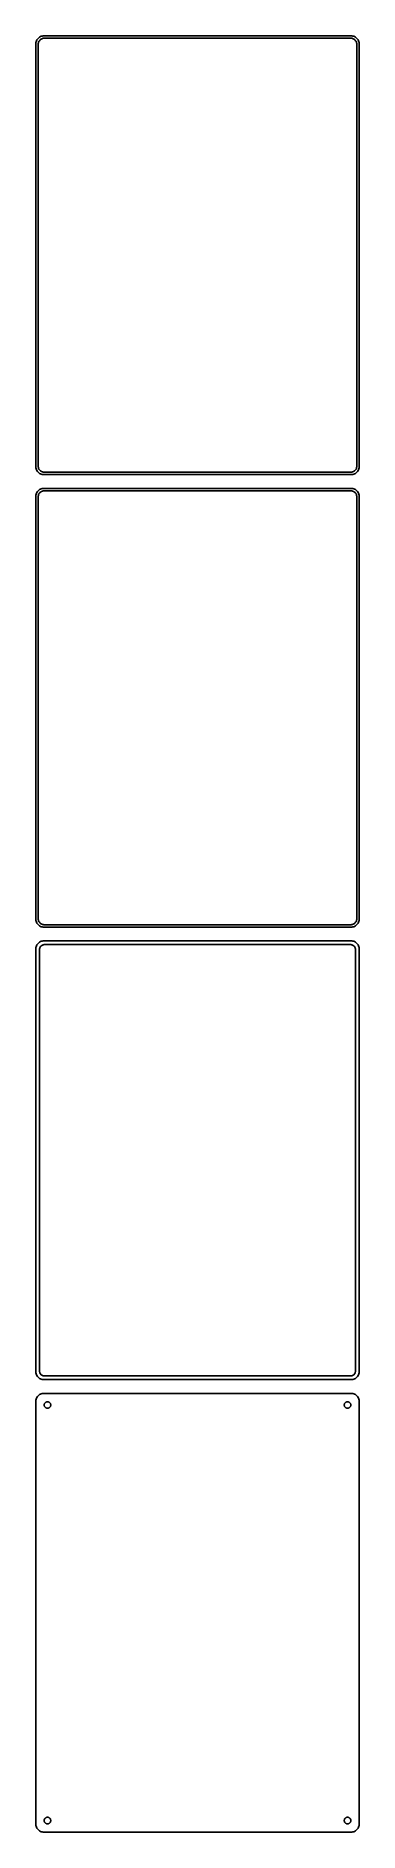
# Model space of a CAD drawing. Header units: metres. Extents: x -105 to 105, y 1034 to 2200.
import ezdxf

# ---------------------------------------------------------------- set-up
doc = ezdxf.new("R2010")
doc.units = ezdxf.units.M

msp = doc.modelspace()

# ---------------------------------------------------------------- linework, layer by layer
for p, q in [((-104.961, 2196.13), (-105, 2195.5)), ((-105, 2195.5), (-105, 1920.5)), ((-104.843, 2196.74), (-104.961, 2196.13)), ((-104.649, 2197.34), (-104.843, 2196.74)), ((-104.382, 2197.91), (-104.649, 2197.34)), ((-104.045, 2198.44), (-104.382, 2197.91)), ((-103.645, 2198.92), (-104.045, 2198.44)), ((-103.187, 2199.35), (-103.645, 2198.92)), ((-103.5, 2195), (-103.468, 2195.5)), ((-103.5, 1921), (-103.5, 2195)), ((-103.468, 2195.5), (-103.374, 2195.99)), ((-103.374, 2195.99), (-103.219, 2196.47)), ((-103.219, 2196.47), (-103.005, 2196.93)), ((-102.679, 2199.72), (-103.187, 2199.35)), ((-103.005, 2196.93), (-102.736, 2197.35)), ((-102.736, 2197.35), (-102.416, 2197.74)), ((-102.129, 2200.02), (-102.679, 2199.72)), ((-102.416, 2197.74), (-102.05, 2198.08)), ((-101.545, 2200.26), (-102.129, 2200.02)), ((-102.05, 2198.08), (-101.643, 2198.38)), ((-101.643, 2198.38), (-101.203, 2198.62)), ((-100.937, 2200.41), (-101.545, 2200.26)), ((-101.203, 2198.62), (-100.736, 2198.8)), ((-100.314, 2200.49), (-100.937, 2200.41)), ((-100.736, 2198.8), (-100.25, 2198.93)), ((100.314, 2200.49), (-100.314, 2200.49)), ((-100.25, 2198.93), (-99.7512, 2198.99)), ((-99.7512, 2198.99), (99.7512, 2198.99)), ((99.7512, 2198.99), (100.25, 2198.93)), ((100.25, 2198.93), (100.736, 2198.8)), ((100.937, 2200.41), (100.314, 2200.49)), ((100.736, 2198.8), (101.203, 2198.62)), ((101.545, 2200.26), (100.937, 2200.41)), ((101.203, 2198.62), (101.643, 2198.38)), ((102.129, 2200.02), (101.545, 2200.26)), ((101.643, 2198.38), (102.05, 2198.08)), ((102.05, 2198.08), (102.416, 2197.74)), ((102.679, 2199.72), (102.129, 2200.02)), ((102.416, 2197.74), (102.736, 2197.35)), ((103.187, 2199.35), (102.679, 2199.72)), ((102.736, 2197.35), (103.005, 2196.93)), ((103.005, 2196.93), (103.219, 2196.47)), ((103.645, 2198.92), (103.187, 2199.35)), ((103.219, 2196.47), (103.374, 2195.99)), ((103.374, 2195.99), (103.468, 2195.5)), ((103.468, 2195.5), (103.5, 2195)), ((103.5, 2195), (103.5, 1921)), ((104.045, 2198.44), (103.645, 2198.92)), ((104.382, 2197.91), (104.045, 2198.44)), ((104.649, 2197.34), (104.382, 2197.91)), ((104.843, 2196.74), (104.649, 2197.34)), ((104.961, 2196.13), (104.843, 2196.74)), ((105, 2195.5), (104.961, 2196.13)), ((105, 1920.5), (105, 2195.5)), ((-105, 1920.5), (-104.961, 1919.87)), ((-104.961, 1919.87), (-104.843, 1919.26)), ((-104.843, 1919.26), (-104.649, 1918.66)), ((-104.649, 1918.66), (-104.382, 1918.09)), ((-104.382, 1918.09), (-104.045, 1917.56)), ((-104.045, 1917.56), (-103.645, 1917.08)), ((-103.645, 1917.08), (-103.187, 1916.65)), ((-103.468, 1920.5), (-103.5, 1921)), ((-103.374, 1920.01), (-103.468, 1920.5)), ((-103.219, 1919.53), (-103.374, 1920.01)), ((-103.005, 1919.07), (-103.219, 1919.53)), ((-103.187, 1916.65), (-102.679, 1916.28)), ((-102.736, 1918.65), (-103.005, 1919.07)), ((-102.416, 1918.26), (-102.736, 1918.65)), ((-102.679, 1916.28), (-102.129, 1915.98)), ((-102.05, 1917.92), (-102.416, 1918.26)), ((-102.129, 1915.98), (-101.545, 1915.74)), ((-101.643, 1917.62), (-102.05, 1917.92)), ((-101.203, 1917.38), (-101.643, 1917.62)), ((-101.545, 1915.74), (-100.937, 1915.59)), ((-100.736, 1917.2), (-101.203, 1917.38)), ((-100.937, 1915.59), (-100.314, 1915.51)), ((-100.25, 1917.07), (-100.736, 1917.2)), ((-100.314, 1915.51), (100.314, 1915.51)), ((-99.7512, 1917.01), (-100.25, 1917.07)), ((99.7512, 1917.01), (-99.7512, 1917.01)), ((100.25, 1917.07), (99.7512, 1917.01)), ((100.736, 1917.2), (100.25, 1917.07)), ((100.314, 1915.51), (100.937, 1915.59)), ((101.203, 1917.38), (100.736, 1917.2)), ((100.937, 1915.59), (101.545, 1915.74)), ((101.643, 1917.62), (101.203, 1917.38)), ((101.545, 1915.74), (102.129, 1915.98)), ((102.05, 1917.92), (101.643, 1917.62)), ((102.416, 1918.26), (102.05, 1917.92)), ((102.129, 1915.98), (102.679, 1916.28)), ((102.736, 1918.65), (102.416, 1918.26)), ((102.679, 1916.28), (103.187, 1916.65)), ((103.005, 1919.07), (102.736, 1918.65)), ((103.219, 1919.53), (103.005, 1919.07)), ((103.187, 1916.65), (103.645, 1917.08)), ((103.374, 1920.01), (103.219, 1919.53)), ((103.468, 1920.5), (103.374, 1920.01)), ((103.5, 1921), (103.468, 1920.5)), ((103.645, 1917.08), (104.045, 1917.56)), ((104.045, 1917.56), (104.382, 1918.09)), ((104.382, 1918.09), (104.649, 1918.66)), ((104.649, 1918.66), (104.843, 1919.26)), ((104.843, 1919.26), (104.961, 1919.87)), ((104.961, 1919.87), (105, 1920.5)), ((-104.843, 1902.74), (-104.961, 1902.13)), ((-104.649, 1903.34), (-104.843, 1902.74)), ((-104.382, 1903.91), (-104.649, 1903.34)), ((-104.045, 1904.44), (-104.382, 1903.91)), ((-103.645, 1904.92), (-104.045, 1904.44)), ((-103.187, 1905.35), (-103.645, 1904.92)), ((-103.374, 1901.99), (-103.219, 1902.47)), ((-103.219, 1902.47), (-103.005, 1902.93)), ((-102.679, 1905.72), (-103.187, 1905.35)), ((-103.005, 1902.93), (-102.736, 1903.35)), ((-102.736, 1903.35), (-102.416, 1903.74)), ((-102.129, 1906.02), (-102.679, 1905.72)), ((-102.416, 1903.74), (-102.05, 1904.08)), ((-101.545, 1906.26), (-102.129, 1906.02)), ((-102.05, 1904.08), (-101.643, 1904.38)), ((-101.643, 1904.38), (-101.203, 1904.62)), ((-100.937, 1906.41), (-101.545, 1906.26)), ((-101.203, 1904.62), (-100.736, 1904.8)), ((-100.314, 1906.49), (-100.937, 1906.41)), ((-100.736, 1904.8), (-100.25, 1904.93)), ((100.314, 1906.49), (-100.314, 1906.49)), ((-100.25, 1904.93), (-99.7512, 1904.99)), ((-99.7512, 1904.99), (99.7512, 1904.99)), ((99.7512, 1904.99), (100.25, 1904.93)), ((100.25, 1904.93), (100.736, 1904.8)), ((100.937, 1906.41), (100.314, 1906.49)), ((100.736, 1904.8), (101.203, 1904.62)), ((101.545, 1906.26), (100.937, 1906.41)), ((101.203, 1904.62), (101.643, 1904.38)), ((102.129, 1906.02), (101.545, 1906.26)), ((101.643, 1904.38), (102.05, 1904.08)), ((102.05, 1904.08), (102.416, 1903.74)), ((102.679, 1905.72), (102.129, 1906.02)), ((102.416, 1903.74), (102.736, 1903.35)), ((103.187, 1905.35), (102.679, 1905.72)), ((102.736, 1903.35), (103.005, 1902.93)), ((103.005, 1902.93), (103.219, 1902.47)), ((103.645, 1904.92), (103.187, 1905.35)), ((103.219, 1902.47), (103.374, 1901.99)), ((104.045, 1904.44), (103.645, 1904.92)), ((104.382, 1903.91), (104.045, 1904.44)), ((104.649, 1903.34), (104.382, 1903.91)), ((104.843, 1902.74), (104.649, 1903.34)), ((104.961, 1902.13), (104.843, 1902.74)), ((-104.961, 1902.13), (-105, 1901.5)), ((-105, 1901.5), (-105, 1626.5)), ((-103.5, 1901), (-103.468, 1901.5)), ((-103.5, 1627), (-103.5, 1901)), ((-103.468, 1901.5), (-103.374, 1901.99)), ((103.374, 1901.99), (103.468, 1901.5)), ((103.468, 1901.5), (103.5, 1901)), ((103.5, 1901), (103.5, 1627)), ((105, 1901.5), (104.961, 1902.13)), ((105, 1626.5), (105, 1901.5)), ((-105, 1626.5), (-104.961, 1625.87)), ((-104.961, 1625.87), (-104.843, 1625.26)), ((-104.843, 1625.26), (-104.649, 1624.66)), ((-104.649, 1624.66), (-104.382, 1624.09)), ((-104.382, 1624.09), (-104.045, 1623.56)), ((-104.045, 1623.56), (-103.645, 1623.08)), ((-103.645, 1623.08), (-103.187, 1622.65)), ((-103.468, 1626.5), (-103.5, 1627)), ((-103.374, 1626.01), (-103.468, 1626.5)), ((-103.219, 1625.53), (-103.374, 1626.01)), ((-103.005, 1625.07), (-103.219, 1625.53)), ((-103.187, 1622.65), (-102.679, 1622.28)), ((-102.736, 1624.65), (-103.005, 1625.07)), ((-102.416, 1624.26), (-102.736, 1624.65)), ((-102.679, 1622.28), (-102.129, 1621.98)), ((-102.05, 1623.92), (-102.416, 1624.26)), ((-101.643, 1623.62), (-102.05, 1623.92)), ((-101.203, 1623.38), (-101.643, 1623.62)), ((-100.736, 1623.2), (-101.203, 1623.38)), ((-100.25, 1623.07), (-100.736, 1623.2)), ((-99.7512, 1623.01), (-100.25, 1623.07)), ((99.7512, 1623.01), (-99.7512, 1623.01)), ((100.25, 1623.07), (99.7512, 1623.01)), ((100.736, 1623.2), (100.25, 1623.07)), ((101.203, 1623.38), (100.736, 1623.2)), ((101.643, 1623.62), (101.203, 1623.38)), ((102.05, 1623.92), (101.643, 1623.62)), ((102.416, 1624.26), (102.05, 1623.92)), ((102.129, 1621.98), (102.679, 1622.28)), ((102.736, 1624.65), (102.416, 1624.26)), ((102.679, 1622.28), (103.187, 1622.65)), ((103.005, 1625.07), (102.736, 1624.65)), ((103.219, 1625.53), (103.005, 1625.07)), ((103.187, 1622.65), (103.645, 1623.08)), ((103.374, 1626.01), (103.219, 1625.53)), ((103.468, 1626.5), (103.374, 1626.01)), ((103.5, 1627), (103.468, 1626.5)), ((103.645, 1623.08), (104.045, 1623.56)), ((104.045, 1623.56), (104.382, 1624.09)), ((104.382, 1624.09), (104.649, 1624.66)), ((104.649, 1624.66), (104.843, 1625.26)), ((104.843, 1625.26), (104.961, 1625.87)), ((104.961, 1625.87), (105, 1626.5)), ((-104.045, 1610.44), (-104.382, 1609.91)), ((-103.645, 1610.92), (-104.045, 1610.44)), ((-103.187, 1611.35), (-103.645, 1610.92)), ((-102.679, 1611.72), (-103.187, 1611.35)), ((-102.129, 1612.02), (-102.679, 1611.72)), ((-102.129, 1621.98), (-101.545, 1621.74)), ((-101.545, 1612.26), (-102.129, 1612.02)), ((-101.545, 1621.74), (-100.937, 1621.59)), ((-100.937, 1612.41), (-101.545, 1612.26)), ((-100.937, 1621.59), (-100.314, 1621.51)), ((-100.314, 1612.49), (-100.937, 1612.41)), ((-100.314, 1621.51), (100.314, 1621.51)), ((100.314, 1612.49), (-100.314, 1612.49)), ((100.314, 1621.51), (100.937, 1621.59)), ((100.937, 1612.41), (100.314, 1612.49)), ((100.937, 1621.59), (101.545, 1621.74)), ((101.545, 1612.26), (100.937, 1612.41)), ((101.545, 1621.74), (102.129, 1621.98)), ((102.129, 1612.02), (101.545, 1612.26)), ((102.679, 1611.72), (102.129, 1612.02)), ((103.187, 1611.35), (102.679, 1611.72)), ((103.645, 1610.92), (103.187, 1611.35)), ((104.045, 1610.44), (103.645, 1610.92)), ((104.382, 1609.91), (104.045, 1610.44)), ((-104.961, 1608.13), (-105, 1607.5)), ((-105, 1607.5), (-105, 1332.5)), ((-104.843, 1608.74), (-104.961, 1608.13)), ((-104.649, 1609.34), (-104.843, 1608.74)), ((-104.382, 1609.91), (-104.649, 1609.34)), ((-102.613, 1607), (-102.588, 1607.39)), ((-102.613, 1333), (-102.613, 1607)), ((-102.588, 1607.39), (-102.515, 1607.77)), ((-102.515, 1607.77), (-102.394, 1608.15)), ((-102.394, 1608.15), (-102.228, 1608.5)), ((-102.228, 1608.5), (-102.018, 1608.83)), ((-102.018, 1608.83), (-101.769, 1609.13)), ((-101.769, 1609.13), (-101.484, 1609.4)), ((-101.484, 1609.4), (-101.168, 1609.63)), ((-101.168, 1609.63), (-100.825, 1609.82)), ((-100.825, 1609.82), (-100.462, 1609.96)), ((-100.462, 1609.96), (-100.083, 1610.06)), ((-100.083, 1610.06), (-99.6955, 1610.11)), ((-99.6955, 1610.11), (99.6955, 1610.11)), ((99.6955, 1610.11), (100.083, 1610.06)), ((100.083, 1610.06), (100.462, 1609.96)), ((100.462, 1609.96), (100.825, 1609.82)), ((100.825, 1609.82), (101.168, 1609.63)), ((101.168, 1609.63), (101.484, 1609.4)), ((101.484, 1609.4), (101.769, 1609.13)), ((101.769, 1609.13), (102.018, 1608.83)), ((102.018, 1608.83), (102.228, 1608.5)), ((102.228, 1608.5), (102.394, 1608.15)), ((102.394, 1608.15), (102.515, 1607.77)), ((102.515, 1607.77), (102.588, 1607.39)), ((102.588, 1607.39), (102.613, 1607)), ((102.613, 1607), (102.613, 1333)), ((104.649, 1609.34), (104.382, 1609.91)), ((104.843, 1608.74), (104.649, 1609.34)), ((104.961, 1608.13), (104.843, 1608.74)), ((105, 1607.5), (104.961, 1608.13)), ((105, 1332.5), (105, 1607.5)), ((-105, 1332.5), (-104.961, 1331.87)), ((-104.961, 1331.87), (-104.843, 1331.26)), ((-104.843, 1331.26), (-104.649, 1330.66)), ((-104.649, 1330.66), (-104.382, 1330.09)), ((-102.588, 1332.61), (-102.613, 1333)), ((-102.515, 1332.23), (-102.588, 1332.61)), ((-102.394, 1331.85), (-102.515, 1332.23)), ((-102.228, 1331.5), (-102.394, 1331.85)), ((-102.018, 1331.17), (-102.228, 1331.5)), ((-101.769, 1330.87), (-102.018, 1331.17)), ((-101.484, 1330.6), (-101.769, 1330.87)), ((-101.168, 1330.37), (-101.484, 1330.6)), ((-100.825, 1330.18), (-101.168, 1330.37)), ((101.168, 1330.37), (100.825, 1330.18)), ((101.484, 1330.6), (101.168, 1330.37)), ((101.769, 1330.87), (101.484, 1330.6)), ((102.018, 1331.17), (101.769, 1330.87)), ((102.228, 1331.5), (102.018, 1331.17)), ((102.394, 1331.85), (102.228, 1331.5)), ((102.515, 1332.23), (102.394, 1331.85)), ((102.588, 1332.61), (102.515, 1332.23)), ((102.613, 1333), (102.588, 1332.61)), ((104.382, 1330.09), (104.649, 1330.66)), ((104.649, 1330.66), (104.843, 1331.26)), ((104.843, 1331.26), (104.961, 1331.87)), ((104.961, 1331.87), (105, 1332.5)), ((-104.382, 1330.09), (-104.045, 1329.56)), ((-104.045, 1329.56), (-103.645, 1329.08)), ((-103.645, 1329.08), (-103.187, 1328.65)), ((-103.187, 1328.65), (-102.679, 1328.28)), ((-102.679, 1328.28), (-102.129, 1327.98)), ((-102.129, 1327.98), (-101.545, 1327.74)), ((-101.545, 1327.74), (-100.937, 1327.59)), ((-100.937, 1327.59), (-100.314, 1327.51)), ((-100.462, 1330.04), (-100.825, 1330.18)), ((-100.083, 1329.94), (-100.462, 1330.04)), ((-100.314, 1327.51), (100.314, 1327.51)), ((-99.6955, 1329.89), (-100.083, 1329.94)), ((99.6955, 1329.89), (-99.6955, 1329.89)), ((100.083, 1329.94), (99.6955, 1329.89)), ((100.462, 1330.04), (100.083, 1329.94)), ((100.314, 1327.51), (100.937, 1327.59)), ((100.825, 1330.18), (100.462, 1330.04)), ((100.937, 1327.59), (101.545, 1327.74)), ((101.545, 1327.74), (102.129, 1327.98)), ((102.129, 1327.98), (102.679, 1328.28)), ((102.679, 1328.28), (103.187, 1328.65)), ((103.187, 1328.65), (103.645, 1329.08)), ((103.645, 1329.08), (104.045, 1329.56)), ((104.045, 1329.56), (104.382, 1330.09)), ((-104.961, 1314.13), (-105, 1313.5)), ((-105, 1313.5), (-105, 1038.5)), ((-104.843, 1314.74), (-104.961, 1314.13)), ((-104.649, 1315.34), (-104.843, 1314.74)), ((-104.382, 1315.91), (-104.649, 1315.34)), ((-104.045, 1316.44), (-104.382, 1315.91)), ((-103.645, 1316.92), (-104.045, 1316.44)), ((-103.187, 1317.35), (-103.645, 1316.92)), ((-102.679, 1317.72), (-103.187, 1317.35)), ((-102.129, 1318.02), (-102.679, 1317.72)), ((-101.545, 1318.26), (-102.129, 1318.02)), ((-100.937, 1318.41), (-101.545, 1318.26)), ((-100.314, 1318.49), (-100.937, 1318.41)), ((100.314, 1318.49), (-100.314, 1318.49)), ((-99.6353, 1311), (-99.6185, 1311.27)), ((-99.6185, 1310.73), (-99.6353, 1311)), ((-99.6185, 1311.27), (-99.5682, 1311.53)), ((-99.5682, 1310.47), (-99.6185, 1310.73)), ((-99.5682, 1311.53), (-99.4853, 1311.79)), ((-99.4853, 1310.21), (-99.5682, 1310.47)), ((-99.4853, 1311.79), (-99.3712, 1312.03)), ((-99.3712, 1309.97), (-99.4853, 1310.21)), ((-99.3712, 1312.03), (-99.2275, 1312.26)), ((-99.2275, 1309.74), (-99.3712, 1309.97)), ((-99.2275, 1312.26), (-99.0566, 1312.46)), ((-99.0566, 1309.54), (-99.2275, 1309.74)), ((-99.0566, 1312.46), (-98.8611, 1312.65)), ((-98.8611, 1309.35), (-99.0566, 1309.54)), ((-98.8611, 1312.65), (-98.6441, 1312.8)), ((-98.6441, 1309.2), (-98.8611, 1309.35)), ((-98.6441, 1312.8), (-98.4092, 1312.93)), ((-98.4092, 1309.07), (-98.6441, 1309.2)), ((-98.4092, 1312.93), (-98.1598, 1313.03)), ((-98.1598, 1308.97), (-98.4092, 1309.07)), ((-98.1598, 1313.03), (-97.9001, 1313.1)), ((-97.9001, 1308.9), (-98.1598, 1308.97)), ((-97.9001, 1313.1), (-97.6341, 1313.13)), ((-97.6341, 1308.87), (-97.9001, 1308.9)), ((-97.6341, 1313.13), (-97.3659, 1313.13)), ((-97.3659, 1308.87), (-97.6341, 1308.87)), ((-97.3659, 1313.13), (-97.0999, 1313.1)), ((-97.0999, 1308.9), (-97.3659, 1308.87)), ((-97.0999, 1313.1), (-96.8401, 1313.03)), ((-96.8401, 1308.97), (-97.0999, 1308.9)), ((-96.8401, 1313.03), (-96.5908, 1312.93)), ((-96.5908, 1309.07), (-96.8401, 1308.97)), ((-96.5908, 1312.93), (-96.3559, 1312.8)), ((-96.3559, 1309.2), (-96.5908, 1309.07)), ((-96.3559, 1312.8), (-96.1389, 1312.65)), ((-96.1389, 1309.35), (-96.3559, 1309.2)), ((-96.1389, 1312.65), (-95.9434, 1312.46)), ((-95.9434, 1309.54), (-96.1389, 1309.35)), ((-95.9434, 1312.46), (-95.7725, 1312.26)), ((-95.7725, 1309.74), (-95.9434, 1309.54)), ((-95.7725, 1312.26), (-95.6288, 1312.03)), ((-95.6288, 1309.97), (-95.7725, 1309.74)), ((-95.6288, 1312.03), (-95.5146, 1311.79)), ((-95.5146, 1310.21), (-95.6288, 1309.97)), ((-95.5146, 1311.79), (-95.4318, 1311.53)), ((-95.4318, 1310.47), (-95.5146, 1310.21)), ((-95.4318, 1311.53), (-95.3815, 1311.27)), ((-95.3815, 1310.73), (-95.4318, 1310.47)), ((-95.3815, 1311.27), (-95.3647, 1311)), ((-95.3647, 1311), (-95.3815, 1310.73)), ((95.3647, 1311), (95.3815, 1311.27)), ((95.3815, 1310.73), (95.3647, 1311)), ((95.3815, 1311.27), (95.4318, 1311.53)), ((95.4318, 1310.47), (95.3815, 1310.73)), ((95.4318, 1311.53), (95.5146, 1311.79)), ((95.5146, 1310.21), (95.4318, 1310.47)), ((95.5146, 1311.79), (95.6288, 1312.03)), ((95.6288, 1309.97), (95.5146, 1310.21)), ((95.6288, 1312.03), (95.7725, 1312.26)), ((95.7725, 1309.74), (95.6288, 1309.97)), ((95.7725, 1312.26), (95.9434, 1312.46)), ((95.9434, 1309.54), (95.7725, 1309.74)), ((95.9434, 1312.46), (96.1389, 1312.65)), ((96.1389, 1309.35), (95.9434, 1309.54)), ((96.1389, 1312.65), (96.3559, 1312.8)), ((96.3559, 1309.2), (96.1389, 1309.35)), ((96.3559, 1312.8), (96.5908, 1312.93)), ((96.5908, 1309.07), (96.3559, 1309.2)), ((96.5908, 1312.93), (96.8401, 1313.03)), ((96.8401, 1308.97), (96.5908, 1309.07)), ((96.8401, 1313.03), (97.0999, 1313.1)), ((97.0999, 1308.9), (96.8401, 1308.97)), ((97.0999, 1313.1), (97.3659, 1313.13)), ((97.3659, 1308.87), (97.0999, 1308.9)), ((97.3659, 1313.13), (97.6341, 1313.13)), ((97.6341, 1308.87), (97.3659, 1308.87)), ((97.6341, 1313.13), (97.9001, 1313.1)), ((97.9001, 1308.9), (97.6341, 1308.87)), ((97.9001, 1313.1), (98.1598, 1313.03)), ((98.1598, 1308.97), (97.9001, 1308.9)), ((98.1598, 1313.03), (98.4092, 1312.93)), ((98.4092, 1309.07), (98.1598, 1308.97)), ((98.4092, 1312.93), (98.6441, 1312.8)), ((98.6441, 1309.2), (98.4092, 1309.07)), ((98.6441, 1312.8), (98.8611, 1312.65)), ((98.8611, 1309.35), (98.6441, 1309.2)), ((98.8611, 1312.65), (99.0566, 1312.46)), ((99.0566, 1309.54), (98.8611, 1309.35)), ((99.0566, 1312.46), (99.2275, 1312.26)), ((99.2275, 1309.74), (99.0566, 1309.54)), ((99.2275, 1312.26), (99.3712, 1312.03)), ((99.3712, 1309.97), (99.2275, 1309.74)), ((99.3712, 1312.03), (99.4853, 1311.79)), ((99.4853, 1310.21), (99.3712, 1309.97)), ((99.4853, 1311.79), (99.5682, 1311.53)), ((99.5682, 1310.47), (99.4853, 1310.21)), ((99.5682, 1311.53), (99.6185, 1311.27)), ((99.6185, 1310.73), (99.5682, 1310.47)), ((99.6185, 1311.27), (99.6353, 1311)), ((99.6353, 1311), (99.6185, 1310.73)), ((100.937, 1318.41), (100.314, 1318.49)), ((101.545, 1318.26), (100.937, 1318.41)), ((102.129, 1318.02), (101.545, 1318.26)), ((102.679, 1317.72), (102.129, 1318.02)), ((103.187, 1317.35), (102.679, 1317.72)), ((103.645, 1316.92), (103.187, 1317.35)), ((104.045, 1316.44), (103.645, 1316.92)), ((104.382, 1315.91), (104.045, 1316.44)), ((104.649, 1315.34), (104.382, 1315.91)), ((104.843, 1314.74), (104.649, 1315.34)), ((104.961, 1314.13), (104.843, 1314.74)), ((105, 1313.5), (104.961, 1314.13)), ((105, 1038.5), (105, 1313.5)), ((-99.6353, 1041), (-99.6185, 1041.27)), ((-99.6185, 1040.73), (-99.6353, 1041)), ((-99.6185, 1041.27), (-99.5682, 1041.53)), ((-99.5682, 1040.47), (-99.6185, 1040.73)), ((-99.5682, 1041.53), (-99.4853, 1041.79)), ((-99.4853, 1040.21), (-99.5682, 1040.47)), ((-99.4853, 1041.79), (-99.3712, 1042.03)), ((-99.3712, 1039.97), (-99.4853, 1040.21)), ((-99.3712, 1042.03), (-99.2275, 1042.26)), ((-99.2275, 1039.74), (-99.3712, 1039.97)), ((-99.2275, 1042.26), (-99.0566, 1042.46)), ((-99.0566, 1039.54), (-99.2275, 1039.74)), ((-99.0566, 1042.46), (-98.8611, 1042.65)), ((-98.8611, 1039.35), (-99.0566, 1039.54)), ((-98.8611, 1042.65), (-98.6441, 1042.8)), ((-98.6441, 1039.2), (-98.8611, 1039.35)), ((-98.6441, 1042.8), (-98.4092, 1042.93)), ((-98.4092, 1039.07), (-98.6441, 1039.2)), ((-98.4092, 1042.93), (-98.1598, 1043.03)), ((-98.1598, 1038.97), (-98.4092, 1039.07)), ((-98.1598, 1043.03), (-97.9001, 1043.1)), ((-97.9001, 1038.9), (-98.1598, 1038.97)), ((-97.9001, 1043.1), (-97.6341, 1043.13)), ((-97.6341, 1038.87), (-97.9001, 1038.9)), ((-97.6341, 1043.13), (-97.3659, 1043.13)), ((-97.3659, 1038.87), (-97.6341, 1038.87)), ((-97.3659, 1043.13), (-97.0999, 1043.1)), ((-97.0999, 1038.9), (-97.3659, 1038.87)), ((-97.0999, 1043.1), (-96.8401, 1043.03)), ((-96.8401, 1038.97), (-97.0999, 1038.9)), ((-96.8401, 1043.03), (-96.5908, 1042.93)), ((-96.5908, 1039.07), (-96.8401, 1038.97)), ((-96.5908, 1042.93), (-96.3559, 1042.8)), ((-96.3559, 1039.2), (-96.5908, 1039.07)), ((-96.3559, 1042.8), (-96.1389, 1042.65)), ((-96.1389, 1039.35), (-96.3559, 1039.2)), ((-96.1389, 1042.65), (-95.9434, 1042.46)), ((-95.9434, 1039.54), (-96.1389, 1039.35)), ((-95.9434, 1042.46), (-95.7725, 1042.26)), ((-95.7725, 1039.74), (-95.9434, 1039.54)), ((-95.7725, 1042.26), (-95.6288, 1042.03)), ((-95.6288, 1039.97), (-95.7725, 1039.74)), ((-95.6288, 1042.03), (-95.5146, 1041.79)), ((-95.5146, 1040.21), (-95.6288, 1039.97)), ((-95.5146, 1041.79), (-95.4318, 1041.53)), ((-95.4318, 1040.47), (-95.5146, 1040.21)), ((-95.4318, 1041.53), (-95.3815, 1041.27)), ((-95.3815, 1040.73), (-95.4318, 1040.47)), ((-95.3815, 1041.27), (-95.3647, 1041)), ((-95.3647, 1041), (-95.3815, 1040.73)), ((95.3647, 1041), (95.3815, 1041.27)), ((95.3815, 1040.73), (95.3647, 1041)), ((95.3815, 1041.27), (95.4318, 1041.53)), ((95.4318, 1040.47), (95.3815, 1040.73)), ((95.4318, 1041.53), (95.5146, 1041.79)), ((95.5146, 1040.21), (95.4318, 1040.47)), ((95.5146, 1041.79), (95.6288, 1042.03)), ((95.6288, 1039.97), (95.5146, 1040.21)), ((95.6288, 1042.03), (95.7725, 1042.26)), ((95.7725, 1039.74), (95.6288, 1039.97)), ((95.7725, 1042.26), (95.9434, 1042.46)), ((95.9434, 1039.54), (95.7725, 1039.74)), ((95.9434, 1042.46), (96.1389, 1042.65)), ((96.1389, 1039.35), (95.9434, 1039.54)), ((96.1389, 1042.65), (96.3559, 1042.8)), ((96.3559, 1039.2), (96.1389, 1039.35)), ((96.3559, 1042.8), (96.5908, 1042.93)), ((96.5908, 1039.07), (96.3559, 1039.2)), ((96.5908, 1042.93), (96.8401, 1043.03)), ((96.8401, 1038.97), (96.5908, 1039.07)), ((96.8401, 1043.03), (97.0999, 1043.1)), ((97.0999, 1038.9), (96.8401, 1038.97)), ((97.0999, 1043.1), (97.3659, 1043.13)), ((97.3659, 1038.87), (97.0999, 1038.9)), ((97.3659, 1043.13), (97.6341, 1043.13)), ((97.6341, 1038.87), (97.3659, 1038.87)), ((97.6341, 1043.13), (97.9001, 1043.1)), ((97.9001, 1038.9), (97.6341, 1038.87)), ((97.9001, 1043.1), (98.1598, 1043.03)), ((98.1598, 1038.97), (97.9001, 1038.9)), ((98.1598, 1043.03), (98.4092, 1042.93)), ((98.4092, 1039.07), (98.1598, 1038.97)), ((98.4092, 1042.93), (98.6441, 1042.8)), ((98.6441, 1039.2), (98.4092, 1039.07)), ((98.6441, 1042.8), (98.8611, 1042.65)), ((98.8611, 1039.35), (98.6441, 1039.2)), ((98.8611, 1042.65), (99.0566, 1042.46)), ((99.0566, 1039.54), (98.8611, 1039.35)), ((99.0566, 1042.46), (99.2275, 1042.26)), ((99.2275, 1039.74), (99.0566, 1039.54)), ((99.2275, 1042.26), (99.3712, 1042.03)), ((99.3712, 1039.97), (99.2275, 1039.74)), ((99.3712, 1042.03), (99.4853, 1041.79)), ((99.4853, 1040.21), (99.3712, 1039.97)), ((99.4853, 1041.79), (99.5682, 1041.53)), ((99.5682, 1040.47), (99.4853, 1040.21)), ((99.5682, 1041.53), (99.6185, 1041.27)), ((99.6185, 1040.73), (99.5682, 1040.47)), ((99.6185, 1041.27), (99.6353, 1041)), ((99.6353, 1041), (99.6185, 1040.73)), ((-105, 1038.5), (-104.961, 1037.87)), ((-104.961, 1037.87), (-104.843, 1037.26)), ((-104.843, 1037.26), (-104.649, 1036.66)), ((-104.649, 1036.66), (-104.382, 1036.09)), ((-104.382, 1036.09), (-104.045, 1035.56)), ((-104.045, 1035.56), (-103.645, 1035.08)), ((-103.645, 1035.08), (-103.187, 1034.65)), ((-103.187, 1034.65), (-102.679, 1034.28)), ((-102.679, 1034.28), (-102.129, 1033.98)), ((-102.129, 1033.98), (-101.545, 1033.74)), ((-101.545, 1033.74), (-100.937, 1033.59)), ((-100.937, 1033.59), (-100.314, 1033.51)), ((-100.314, 1033.51), (100.314, 1033.51)), ((100.314, 1033.51), (100.937, 1033.59)), ((100.937, 1033.59), (101.545, 1033.74)), ((101.545, 1033.74), (102.129, 1033.98)), ((102.129, 1033.98), (102.679, 1034.28)), ((102.679, 1034.28), (103.187, 1034.65)), ((103.187, 1034.65), (103.645, 1035.08)), ((103.645, 1035.08), (104.045, 1035.56)), ((104.045, 1035.56), (104.382, 1036.09)), ((104.382, 1036.09), (104.649, 1036.66)), ((104.649, 1036.66), (104.843, 1037.26)), ((104.843, 1037.26), (104.961, 1037.87)), ((104.961, 1037.87), (105, 1038.5))]:
    msp.add_line(p, q)

doc.saveas('drawing.dxf')
